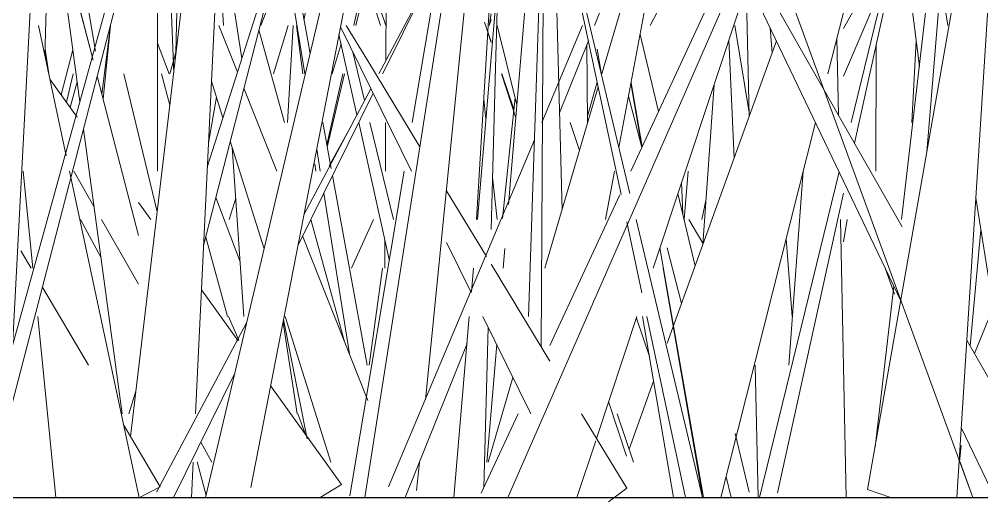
# Model space of a CAD drawing. Header units: millimetres. Extents: x -9575 to 27274, y -4387 to 11354.
# Drawn here: x -6490.8 to -6436.1, y 3047.7 to 3075.2 of the extents above; entities that cross this region are included whole.
import ezdxf

# ---------------------------------------------------------------- set-up
doc = ezdxf.new("R2010")
doc.units = ezdxf.units.MM
doc.layers.add('G-IMPT', color=8, linetype='Continuous', lineweight=9)

# ---------------------------------------------------------------- blocks, each defined once
blk = doc.blocks.new('Grass Array - 25_dwg-V49-North')
at = {"layer": 'G-IMPT'}
for p, q in [((-6463.072, 3048), (-6436.503, 3108.71)), ((-6480.259, 3048), (-6466.197, 3107.644)), ((-6468.511, 3069.306), (-6462.227, 3106.897)), ((-6493.574, 3048.158), (-6477.83, 3105.037)), ((-6478.442, 3102.624), (-6484.517, 3051.457)), ((-6471.206, 3048), (-6463.248, 3098.738)), ((-6441.464, 3098.032), (-6456.091, 3066.547)), ((-6468.223, 3097.211), (-6477.672, 3048.562)), ((-6462.873, 3096.341), (-6464.866, 3063.788)), ((-6474.311, 3073.227), (-6478.343, 3095.313)), ((-6480.486, 3094.796), (-6491.388, 3052.752)), ((-6442.634, 3048.454), (-6434.675, 3093.821)), ((-6480.824, 3052.752), (-6478.916, 3092.716)), ((-6463.043, 3064.638), (-6460.734, 3092.103)), ((-6444.896, 3072.065), (-6440.013, 3091.377)), ((-6464.134, 3089.846), (-6467.751, 3053.549)), ((-6470.002, 3072.844), (-6469.913, 3088.51)), ((-6457.731, 3072.065), (-6452.97, 3088.299)), ((-6443.379, 3068.13), (-6439.01, 3087.998)), ((-6488.946, 3087.78), (-6486.499, 3073.369)), ((-6436.654, 3048), (-6450.956, 3087.175)), ((-6453.727, 3085.859), (-6458.151, 3074.823)), ((-6439.835, 3085.76), (-6438.071, 3074.823)), ((-6482.988, 3066.547), (-6482.996, 3085.116)), ((-6482.988, 3066.547), (-6482.996, 3085.116)), ((-6435.199, 3085.508), (-6437.56, 3048)), ((-6460.845, 3084.996), (-6456.645, 3065.211)), ((-6454.826, 3061.029), (-6447.018, 3084.55)), ((-6460.526, 3084.241), (-6459.998, 3064.333)), ((-6489.38, 3073.088), (-6489.065, 3083.756)), ((-6461.176, 3056.532), (-6461.04, 3083.766)), ((-6480.368, 3062.31), (-6475.362, 3081.817)), ((-6488.902, 3081.542), (-6487.403, 3070.487)), ((-6486.646, 3072.847), (-6488.902, 3081.542)), ((-6454.993, 3074.823), (-6451.459, 3081.562)), ((-6454.326, 3081.001), (-6456.762, 3067.885)), ((-6440.781, 3080.749), (-6443.576, 3069.306)), ((-6491.225, 3056.528), (-6489.964, 3080.341)), ((-6478.189, 3072.942), (-6479.344, 3080.341)), ((-6444.002, 3074.657), (-6440.889, 3080.245)), ((-6475.868, 3079.846), (-6474.622, 3072.065)), ((-6470.01, 3074.823), (-6471.631, 3079.666)), ((-6440.708, 3063.788), (-6438.856, 3079.693)), ((-6440.624, 3079.892), (-6439.695, 3072.486)), ((-6482.062, 3072.134), (-6482.331, 3079.351)), ((-6471.724, 3079.185), (-6470.305, 3074.823)), ((-6456.137, 3065.265), (-6459.269, 3078.39)), ((-6481.834, 3077.582), (-6481.945, 3073.258)), ((-6477.108, 3074.823), (-6476.04, 3077.582)), ((-6474.14, 3077.582), (-6474.662, 3075.15)), ((-6471.833, 3074.823), (-6471.211, 3077.582)), ((-6470.416, 3072.065), (-6467.294, 3077.946)), ((-6469.998, 3072.466), (-6467.294, 3077.946)), ((-6464.802, 3063.788), (-6463.618, 3077.775)), ((-6463.77, 3072.416), (-6463.618, 3077.775)), ((-6461.255, 3077.467), (-6461.911, 3058.27)), ((-6448.769, 3077.582), (-6440.664, 3063.369)), ((-6479.385, 3077.113), (-6479.226, 3074.823)), ((-6471.117, 3077.32), (-6471.706, 3074.823)), ((-6449.538, 3076.959), (-6449.364, 3069.658)), ((-6440.753, 3059.176), (-6449.423, 3077.305)), ((-6441.892, 3076.911), (-6444.002, 3071.945)), ((-6438.468, 3077.285), (-6439.27, 3067.628)), ((-6477.268, 3075.833), (-6480.155, 3066.772)), ((-6486.646, 3072.847), (-6487.365, 3075.621)), ((-6464.032, 3075.478), (-6464.144, 3074.823)), ((-6488.169, 3067.416), (-6489.75, 3074.823)), ((-6486.144, 3070.914), (-6485.649, 3074.823)), ((-6485.648, 3074.823), (-6486.071, 3070.633)), ((-6478.438, 3072.162), (-6479.495, 3074.823)), ((-6475.563, 3074.823), (-6476.4, 3072.065)), ((-6475.285, 3074.823), (-6475.604, 3069.306)), ((-6475.083, 3074.823), (-6474.72, 3072.065)), ((-6468.558, 3066.547), (-6472.587, 3074.742)), ((-6471.04, 3072.808), (-6472.261, 3074.823)), ((-6464.409, 3075.004), (-6464.032, 3073.853)), ((-6464.409, 3075.004), (-6464.032, 3073.892)), ((-6464.141, 3074.823), (-6464.032, 3075.158)), ((-6462.566, 3070.313), (-6463.681, 3074.823)), ((-6461.151, 3069.306), (-6458.832, 3074.823)), ((-6449.369, 3069.867), (-6450.177, 3074.823)), ((-6475.777, 3069.306), (-6477.221, 3074.573)), ((-6472.672, 3074.307), (-6471.65, 3069.738)), ((-6454.522, 3069.923), (-6455.568, 3074.314)), ((-6454.522, 3069.923), (-6455.568, 3074.314)), ((-6448.064, 3073.263), (-6448.173, 3074.691)), ((-6482.991, 3073.81), (-6482.33, 3072.065)), ((-6472.555, 3073.785), (-6473.058, 3072.065)), ((-6458.501, 3073.952), (-6460.144, 3069.851)), ((-6458.582, 3073.748), (-6458.553, 3069.306)), ((-6447.817, 3073.948), (-6454.016, 3056.758)), ((-6450.52, 3074), (-6450.225, 3067.272)), ((-6444.291, 3069.73), (-6444.38, 3074.105)), ((-6442.172, 3066.547), (-6442.143, 3073.752)), ((-6440.118, 3069.306), (-6439.879, 3073.953)), ((-6489.188, 3072.188), (-6489.37, 3073.415)), ((-6489.368, 3073.482), (-6489.157, 3072.065)), ((-6488.462, 3070.879), (-6487.801, 3073.427)), ((-6482.291, 3072.065), (-6481.917, 3073.355)), ((-6471.215, 3070.558), (-6471.879, 3073.303)), ((-6457.779, 3072.148), (-6458.006, 3073.479)), ((-6471.04, 3072.808), (-6468.081, 3067.925)), ((-6487.768, 3072.065), (-6488.157, 3070.455)), ((-6484.896, 3072.065), (-6483.001, 3064.229)), ((-6482.281, 3070.293), (-6482.762, 3072.065)), ((-6473.363, 3068.032), (-6472.455, 3072.065)), ((-6472.357, 3072.065), (-6473.339, 3067.9)), ((-6469.998, 3072.466), (-6470.196, 3072.065)), ((-6463.77, 3072.416), (-6464.032, 3063.226)), ((-6463.447, 3072.065), (-6462.629, 3069.566)), ((-6463.413, 3072.065), (-6462.737, 3070.07)), ((-6487.552, 3069.615), (-6489.097, 3071.761)), ((-6487.557, 3071.621), (-6487.949, 3070.165)), ((-6484.063, 3062.891), (-6486.412, 3071.944)), ((-6484.063, 3062.891), (-6486.412, 3071.944)), ((-6479.921, 3071.663), (-6479.264, 3069.567)), ((-6458.002, 3071.604), (-6458.556, 3069.673)), ((-6456.084, 3071.534), (-6455.456, 3067.913)), ((-6455.445, 3067.936), (-6456.079, 3071.562)), ((-6451.992, 3062.371), (-6451.362, 3071.463)), ((-6476.206, 3066.547), (-6478.074, 3071.248)), ((-6470.734, 3070.973), (-6474.997, 3062.334)), ((-6474.661, 3064.065), (-6470.86, 3071.228)), ((-6460.967, 3061.029), (-6457.945, 3071.334)), ((-6479.636, 3070.755), (-6480.089, 3068.156)), ((-6464.447, 3070.635), (-6464.319, 3069.493)), ((-6463.378, 3063.848), (-6462.668, 3070.727)), ((-6456.221, 3070.795), (-6455.473, 3067.876)), ((-6473.117, 3066.682), (-6473.595, 3069.306)), ((-6473.238, 3066.841), (-6471.913, 3069.243)), ((-6471.553, 3069.306), (-6469.812, 3061.519)), ((-6469.577, 3063.788), (-6470.912, 3069.306)), ((-6470.038, 3066.547), (-6470.022, 3069.306)), ((-6459.542, 3069.306), (-6459.005, 3067.721)), ((-6450.98, 3048), (-6445.595, 3069.3)), ((-6487.192, 3068.934), (-6484.998, 3052.752)), ((-6478.847, 3068.236), (-6476.93, 3062.12)), ((-6469.851, 3048.604), (-6461.568, 3068.313)), ((-6478.743, 3067.905), (-6478.071, 3058.27)), ((-6473.938, 3067.787), (-6473.739, 3066.547)), ((-6490.621, 3066.547), (-6490.066, 3061.029)), ((-6484.039, 3048.063), (-6487.984, 3066.547)), ((-6487.747, 3066.547), (-6486.596, 3064.535)), ((-6474.049, 3066.959), (-6473.994, 3066.547)), ((-6472.059, 3048.079), (-6468.972, 3066.547)), ((-6457.011, 3066.547), (-6457.523, 3063.788)), ((-6452.838, 3066.547), (-6453.058, 3063.788)), ((-6444.26, 3066.509), (-6448.782, 3048)), ((-6446.292, 3066.541), (-6447.106, 3055.511)), ((-6471.077, 3055.511), (-6473.045, 3066.29)), ((-6463.948, 3066.193), (-6463.677, 3063.788)), ((-6466.567, 3065.428), (-6464.297, 3061.683)), ((-6453.134, 3064.092), (-6453.202, 3065.921)), ((-6479.668, 3065.036), (-6478.289, 3061.394)), ((-6478.541, 3065.006), (-6478.91, 3063.788)), ((-6473.538, 3065.29), (-6472.076, 3056.15)), ((-6456.714, 3065.204), (-6460.694, 3056.637)), ((-6452.433, 3061.148), (-6453.416, 3065.276)), ((-6452.433, 3061.148), (-6453.416, 3065.276)), ((-6452.054, 3063.788), (-6451.812, 3064.965)), ((-6447.751, 3048.25), (-6444.002, 3065.297)), ((-6436.489, 3065.017), (-6435.605, 3059.54)), ((-6483.359, 3063.788), (-6484.063, 3064.765)), ((-6486.206, 3061.659), (-6487.356, 3063.788)), ((-6486.168, 3063.788), (-6484.063, 3060.109)), ((-6472.383, 3056.923), (-6474.264, 3063.788)), ((-6470.71, 3063.799), (-6471.965, 3061.029)), ((-6452.017, 3048), (-6455.784, 3063.788)), ((-6452.002, 3062.451), (-6452.785, 3063.788)), ((-6452.002, 3062.451), (-6452.785, 3063.788)), ((-6443.852, 3048), (-6444.171, 3063.788)), ((-6443.79, 3063.788), (-6444.002, 3062.526)), ((-6436.567, 3056.185), (-6433.474, 3063.788)), ((-6456.315, 3063.655), (-6455.458, 3059.62)), ((-6436.806, 3056.603), (-6436.198, 3063.214)), ((-6479.016, 3058.27), (-6480.244, 3062.792)), ((-6471.026, 3053.507), (-6474.74, 3062.855)), ((-6446.93, 3058.27), (-6447.265, 3062.694)), ((-6470.069, 3061.029), (-6470.06, 3062.628)), ((-6465.164, 3059.642), (-6466.566, 3062.493)), ((-6463.346, 3061.029), (-6463.252, 3062.152)), ((-6451.963, 3048), (-6454.441, 3062.187)), ((-6454.016, 3062.191), (-6453.202, 3059.015)), ((-6490.165, 3061.029), (-6490.741, 3062.004)), ((-6490.165, 3061.029), (-6490.741, 3062.004)), ((-6470.962, 3055.511), (-6470.201, 3061.029)), ((-6465.15, 3059.676), (-6465.035, 3061.029)), ((-6464.032, 3061.245), (-6460.694, 3055.738)), ((-6454.261, 3061.029), (-6452.033, 3048.185)), ((-6441.642, 3061.029), (-6441.114, 3059.546)), ((-6442.214, 3050.846), (-6441.148, 3060.003)), ((-6486.909, 3055.511), (-6489.5, 3059.901)), ((-6486.909, 3055.511), (-6489.5, 3059.901)), ((-6478.396, 3056.89), (-6480.488, 3059.798)), ((-6489.789, 3058.27), (-6488.757, 3048)), ((-6483.035, 3048.286), (-6477.919, 3057.926)), ((-6478.944, 3058.27), (-6478.372, 3056.934)), ((-6475.04, 3052.752), (-6475.85, 3057.944)), ((-6475.817, 3058.113), (-6474.484, 3051.331)), ((-6475.723, 3058.27), (-6473.128, 3049.993)), ((-6466.138, 3048), (-6465.269, 3058.27)), ((-6461.777, 3052.752), (-6464.49, 3058.27)), ((-6458.037, 3051.354), (-6455.741, 3058.27)), ((-6455.769, 3058.185), (-6455.032, 3056.013)), ((-6453.668, 3048), (-6455.417, 3058.27)), ((-6455.171, 3058.27), (-6452.991, 3048)), ((-6464.191, 3057.662), (-6464.45, 3048.552)), ((-6465.398, 3056.746), (-6468.903, 3048)), ((-6464.274, 3049.993), (-6463.711, 3056.686)), ((-6436.997, 3056.939), (-6432.21, 3048.544)), ((-6478.602, 3055.027), (-6482.069, 3048)), ((-6449.029, 3055.511), (-6448.851, 3048)), ((-6464.203, 3049.993), (-6462.79, 3054.812)), ((-6454.793, 3054.604), (-6456.186, 3050.74)), ((-6484.21, 3054.043), (-6484.621, 3052.752)), ((-6472.526, 3048.735), (-6476.552, 3054.328)), ((-6457.354, 3053.455), (-6456.332, 3050.334)), ((-6475.015, 3052.752), (-6474.569, 3051.573)), ((-6462.499, 3052.752), (-6464.594, 3048.243)), ((-6458.885, 3052.752), (-6456.319, 3048.518)), ((-6455.933, 3049.993), (-6456.868, 3052.752)), ((-6482.829, 3048.597), (-6484.903, 3052.112)), ((-6482.829, 3048.597), (-6484.903, 3052.112)), ((-6435.408, 3048), (-6437.31, 3051.976)), ((-6459.15, 3048), (-6458.084, 3051.213)), ((-6449.374, 3048.301), (-6450.168, 3051.637)), ((-6449.374, 3048.301), (-6450.168, 3051.637)), ((-6479.903, 3049.993), (-6480.521, 3051.138)), ((-6437.414, 3049.993), (-6437.326, 3050.951)), ((-6481.051, 3048), (-6480.956, 3049.993)), ((-6480.224, 3048.096), (-6480.725, 3050.026)), ((-6480.224, 3048.096), (-6480.725, 3050.026)), ((-6468.106, 3049.99), (-6468.266, 3048.383)), ((-6436.654, 3048), (-6437.381, 3049.993)), ((-6450.678, 3049.168), (-6450.379, 3048)), ((-6482.829, 3048.597), (-6484.01, 3048)), ((-6472.526, 3048.735), (-6473.733, 3048)), ((-6457.354, 3047.75), (-6456.319, 3048.518)), ((-6442.634, 3048.454), (-6441.307, 3048)), ((-6484.039, 3048.063), (-6484.063, 3048.058))]:
    blk.add_line(p, q, dxfattribs=at)
blk = doc.blocks.new('Grass Array - Grass Array-V52-North')
blk.add_blockref('Grass Array - 25_dwg-V49-North', (0, 0))

msp = doc.modelspace()

# ---------------------------------------------------------------- linework, layer by layer
msp.add_line((-6653.468, 3048), (-5853.368, 3048))

# ---------------------------------------------------------------- block references
msp.add_blockref('Grass Array - Grass Array-V52-North', (0, 0))

doc.saveas('drawing.dxf')
